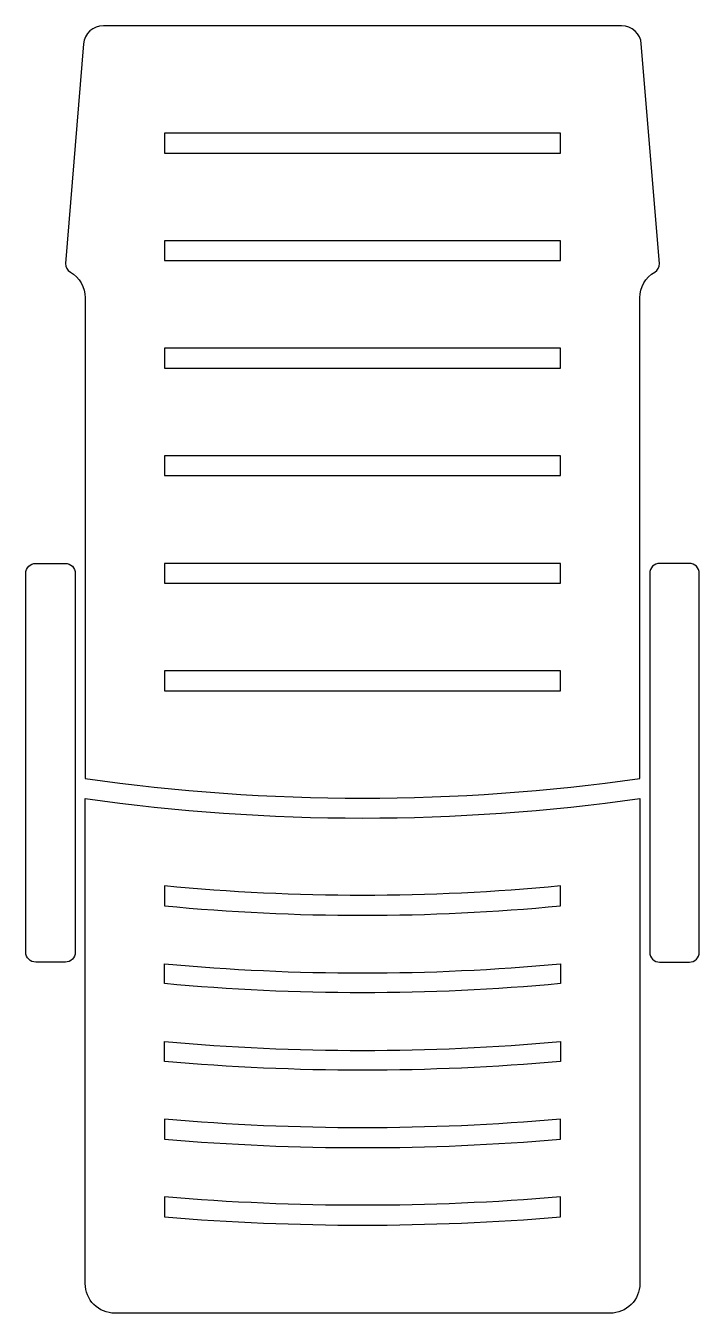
# Model space of a CAD drawing. Extents: x 10.23 to 10.91, y 5.77 to 7.07.
import ezdxf

# ---------------------------------------------------------------- set-up
doc = ezdxf.new("R2010")
doc.units = 0
doc.layers.get('0').update_dxf_attribs({"linetype": 'CONTINUOUS'})

msp = doc.modelspace()

# ---------------------------------------------------------------- linework, layer by layer
at = {"color": 0}
msp.add_line((10.2805, 6.8205), (10.2805, 6.8205), dxfattribs=at)
for points in [[(10.2905, 6.7958), (10.2905, 6.3105, 0.071429), (10.8505, 6.3105), (10.8505, 6.7958, -0.267949), (10.8655, 6.8218, 0.267949), (10.8705, 6.8305), (10.852, 7.0521, 0.390066), (10.8321, 7.0705), (10.3089, 7.0705, 0.390066), (10.2889, 7.0521), (10.2705, 6.8305, 0.267949), (10.2755, 6.8218, -0.267949)], [(10.2705, 6.125), (10.2405, 6.125, -0.414214), (10.2305, 6.135), (10.2305, 6.5176, -0.414214), (10.2405, 6.5276), (10.2705, 6.5276, -0.414214), (10.2805, 6.5176), (10.2805, 6.135, -0.414214)], [(10.9005, 6.125, 0.414214), (10.9105, 6.135), (10.9105, 6.5176, 0.414214), (10.9005, 6.5276), (10.8705, 6.5276, 0.414214), (10.8605, 6.5176), (10.8605, 6.135, 0.414214), (10.8705, 6.125)], [(10.8205, 5.7705), (10.3205, 5.7705, -0.414214), (10.2905, 5.8005), (10.2905, 6.2903, 0.070703), (10.8505, 6.2903), (10.8505, 5.8005, -0.414214)], [(10.3705, 6.202), (10.3705, 6.1819, 0.047998), (10.7705, 6.1819), (10.7705, 6.202, -0.048465)], [(10.3705, 6.1234, 0.046691), (10.7705, 6.1234), (10.7705, 6.1033, -0.046258), (10.3705, 6.1033)], [(10.3705, 6.0449, 0.045043), (10.7705, 6.0449), (10.7705, 6.0248, -0.04464), (10.3705, 6.0248)], [(10.3705, 5.9463, 0.043132), (10.7705, 5.9463), (10.7705, 5.9664, -0.043508), (10.3705, 5.9664)], [(10.3705, 5.8879), (10.3705, 5.8678, 0.041722), (10.7705, 5.8678), (10.7705, 5.8879, -0.042074)]]:
    msp.add_lwpolyline(points, format="xyb", close=True, dxfattribs=at)
for points in [[(10.3705, 6.9419), (10.7705, 6.9419), (10.7705, 6.9619), (10.3705, 6.9619)], [(10.7705, 6.8333), (10.7705, 6.8533), (10.3705, 6.8533), (10.3705, 6.8333)], [(10.7705, 6.7248), (10.7705, 6.7448), (10.3705, 6.7448), (10.3705, 6.7248)], [(10.7705, 6.6162), (10.7705, 6.6362), (10.3705, 6.6362), (10.3705, 6.6162)], [(10.7705, 6.5076), (10.7705, 6.5276), (10.3705, 6.5276), (10.3705, 6.5076)], [(10.7705, 6.3991), (10.7705, 6.4191), (10.3705, 6.4191), (10.3705, 6.3991)]]:
    msp.add_lwpolyline(points, close=True, dxfattribs=at)

doc.saveas('drawing.dxf')
